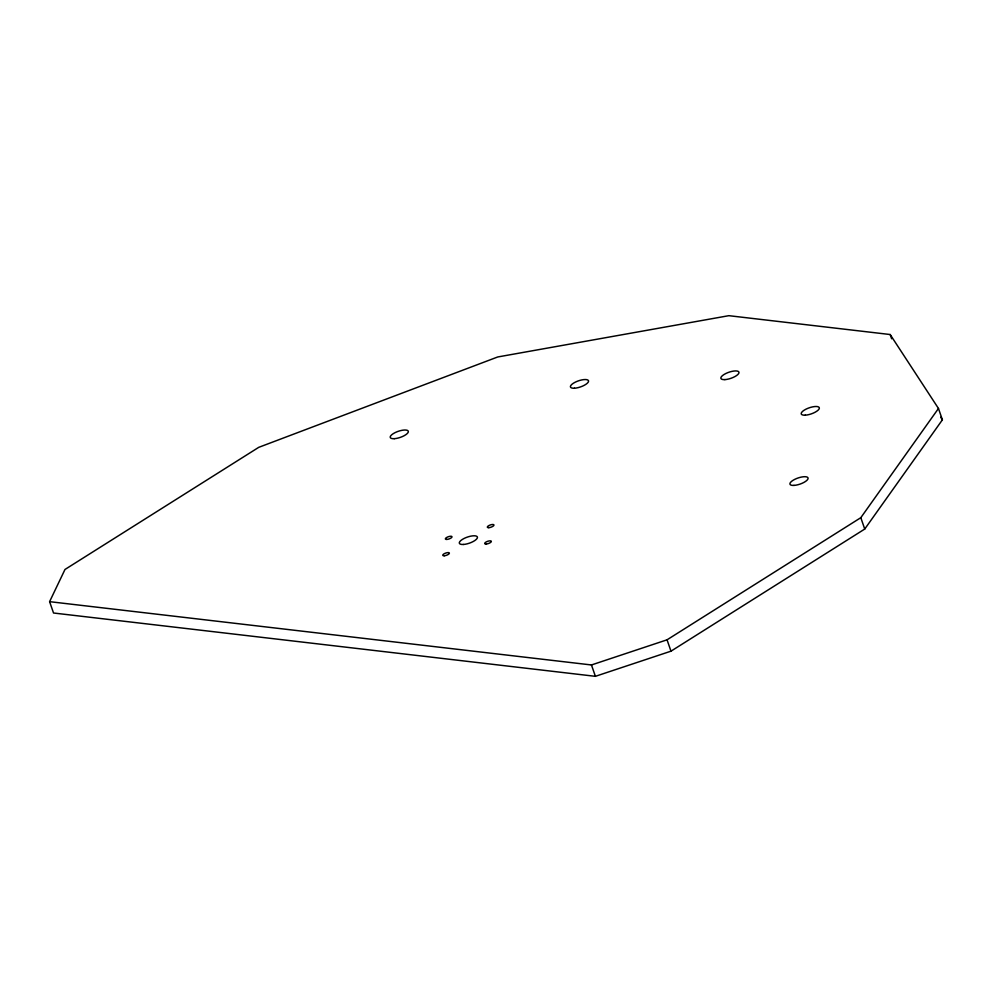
<?xml version="1.0" encoding="UTF-8"?>
<svg xmlns="http://www.w3.org/2000/svg" width="992" height="992" viewBox="0 0 992 992"><rect width="100%" height="100%" fill="white"/><g stroke="black" fill="none" stroke-linecap="round" stroke-linejoin="round"><path stroke-width="1.49" d="M49.6 601.66L64.988 569.47L258.738 447.342L497.724 356.971L728.847 315.679L890.171 334.527L938.469 408.468L942.4 419.827L864.739 529.046L670.976 651.174L595.398 676.321L53.531 613.006L49.6 601.66L591.455 664.962L667.046 639.815L860.808 517.688L938.469 408.468M940.701 417.223L942.4 419.827M890.171 334.527L891.647 338.78M860.808 517.688L864.739 529.046M667.046 639.815L670.976 651.174M591.455 664.962L595.398 676.321M394.233 438.687A9.56 3.212 -19.1 0 0 408.344 431.805A9.56 3.212 -19.1 0 0 395.213 432.562A9.56 3.212 -19.1 0 0 394.233 438.687M463.326 544.472A9.56 3.212 -19.1 0 0 477.437 537.59A9.56 3.212 -19.1 0 0 464.306 538.346A9.56 3.212 -19.1 0 0 463.326 544.472M488.808 527.67A3.509 1.178 -19.1 0 0 493.979 525.152A3.509 1.178 -19.1 0 0 489.168 525.425A3.509 1.178 -19.1 0 0 488.808 527.67M486.179 544.025A3.509 1.178 -19.1 0 0 491.362 541.496A3.509 1.178 -19.1 0 0 486.539 541.768A3.509 1.178 -19.1 0 0 486.179 544.025M444.23 555.768A3.509 1.178 -19.1 0 0 449.401 553.251A3.509 1.178 -19.1 0 0 444.59 553.524A3.509 1.178 -19.1 0 0 444.23 555.768M446.846 539.425A3.509 1.178 -19.1 0 0 452.017 536.908A3.509 1.178 -19.1 0 0 447.206 537.18A3.509 1.178 -19.1 0 0 446.846 539.425M574.442 388.219A9.56 3.212 -19.1 0 0 588.554 381.337A9.56 3.212 -19.1 0 0 575.422 382.094A9.56 3.212 -19.1 0 0 574.442 388.219M724.879 379.614A9.56 3.212 -19.1 0 0 738.99 372.732A9.56 3.212 -19.1 0 0 725.859 373.488A9.56 3.212 -19.1 0 0 724.879 379.614M805.231 415.177A9.56 3.212 -19.1 0 0 819.342 408.307A9.56 3.212 -19.1 0 0 806.211 409.051A9.56 3.212 -19.1 0 0 805.231 415.177M793.972 485.398A9.56 3.212 -19.1 0 0 808.083 478.516A9.56 3.212 -19.1 0 0 794.952 479.26A9.56 3.212 -19.1 0 0 793.972 485.398"/></g></svg>
